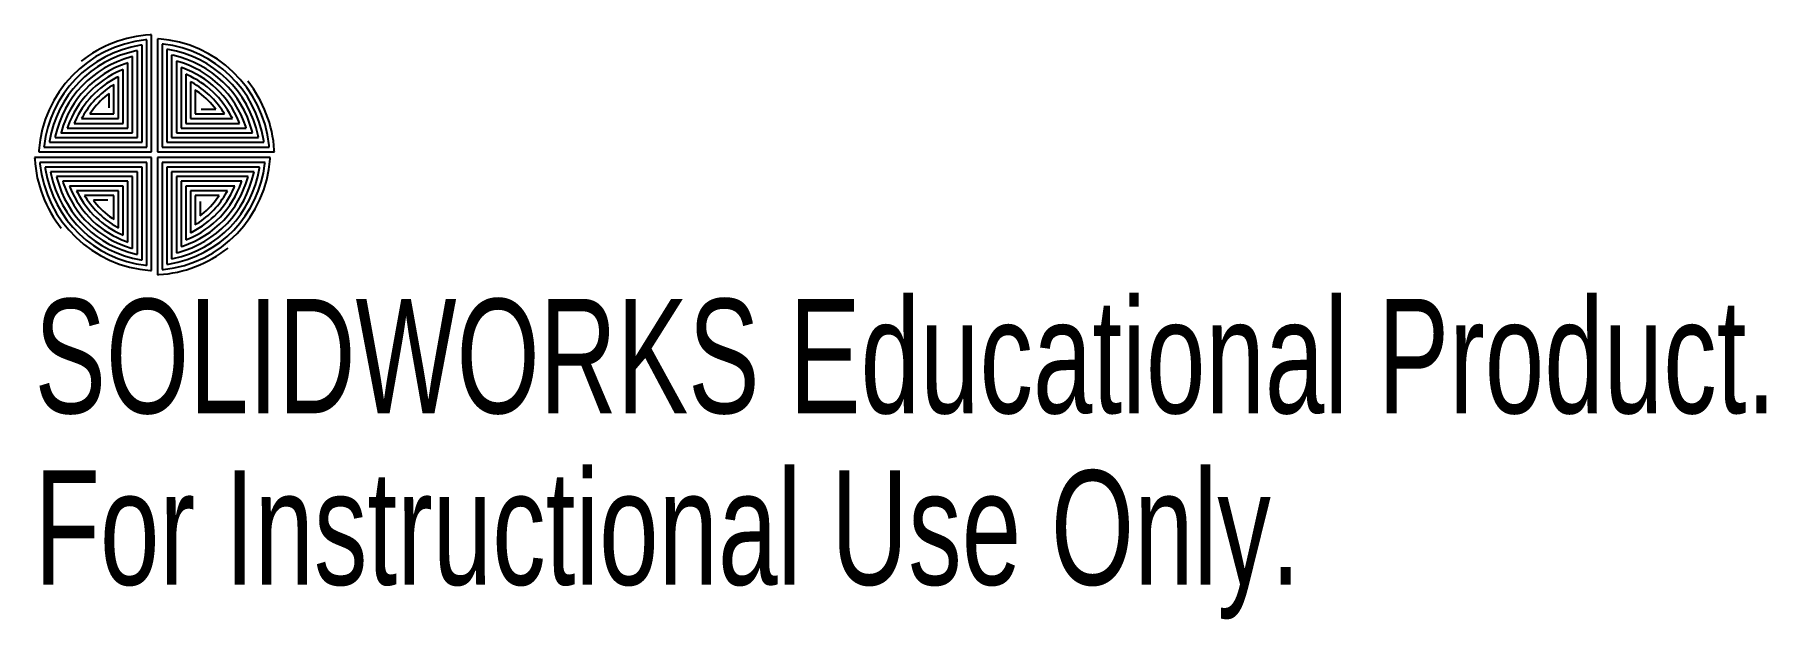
# Model space of a CAD drawing. Header units: millimetres. Extents: x -134.1 to -60.9, y 14.2 to 38.9.
import ezdxf

# ---------------------------------------------------------------- set-up
doc = ezdxf.new("R2010")
doc.units = ezdxf.units.MM
doc.styles.add('SLDTEXTSTYLE0', font='TXT', dxfattribs={"width": 0.7})

msp = doc.modelspace()

# ---------------------------------------------------------------- linework, layer by layer
at = {"color": 7, "linetype": 'Continuous', "lineweight": 25}
for p, q in [((-129.201, 38.911), (-129.26, 38.907)), ((-129.201, 33.964), (-129.201, 38.911)), ((-129.801, 38.235), (-129.867, 38.222)), ((-129.801, 34.564), (-129.801, 38.235)), ((-129.601, 38.471), (-129.664, 38.461)), ((-129.601, 34.364), (-129.601, 38.471)), ((-129.401, 38.696), (-129.462, 38.689)), ((-129.401, 34.164), (-129.401, 38.696)), ((-128.905, 38.728), (-128.951, 38.732)), ((-128.951, 38.732), (-128.951, 33.964)), ((-128.751, 38.515), (-128.751, 34.164)), ((-128.702, 38.509), (-128.751, 38.515)), ((-128.551, 38.288), (-128.551, 34.364)), ((-128.5, 38.28), (-128.551, 38.288)), ((-130.401, 37.441), (-130.475, 37.41)), ((-130.401, 35.164), (-130.401, 37.441)), ((-130.201, 37.723), (-130.272, 37.699)), ((-130.201, 34.964), (-130.201, 37.723)), ((-130.001, 37.987), (-130.069, 37.969)), ((-130.001, 34.764), (-130.001, 37.987)), ((-128.297, 38.038), (-128.351, 38.049)), ((-128.351, 38.049), (-128.351, 34.564)), ((-128.094, 37.781), (-128.151, 37.797)), ((-128.151, 37.797), (-128.151, 34.764)), ((-127.891, 37.506), (-127.951, 37.528)), ((-127.951, 37.528), (-127.951, 34.964)), ((-130.801, 36.802), (-130.882, 36.75)), ((-130.801, 35.564), (-130.801, 36.802)), ((-130.601, 37.136), (-130.679, 37.096)), ((-130.601, 35.364), (-130.601, 37.136)), ((-127.687, 37.21), (-127.751, 37.238)), ((-127.751, 37.238), (-127.751, 35.164)), ((-127.483, 36.886), (-127.551, 36.923)), ((-127.551, 36.923), (-127.551, 35.364)), ((-131.001, 36.427), (-131.087, 36.358)), ((-131.001, 35.82), (-131.001, 36.427)), ((-127.278, 36.524), (-127.351, 36.574)), ((-127.351, 36.574), (-127.351, 35.564)), ((-132.447, 35.228), (-132.475, 35.164)), ((-132.123, 35.432), (-132.16, 35.364)), ((-132.16, 35.364), (-130.601, 35.364)), ((-131.76, 35.636), (-131.811, 35.564)), ((-131.811, 35.564), (-130.801, 35.564)), ((-127.551, 35.364), (-125.779, 35.364)), ((-127.351, 35.564), (-126.113, 35.564)), ((-127.095, 35.764), (-126.488, 35.764)), ((-126.488, 35.764), (-126.556, 35.85)), ((-126.113, 35.564), (-126.165, 35.646)), ((-125.779, 35.364), (-125.819, 35.442)), ((-125.474, 35.164), (-125.505, 35.239)), ((-133.274, 34.618), (-133.286, 34.564)), ((-133.286, 34.564), (-129.801, 34.564)), ((-133.018, 34.821), (-133.034, 34.764)), ((-133.034, 34.764), (-130.001, 34.764)), ((-132.743, 35.024), (-132.765, 34.964)), ((-132.765, 34.964), (-130.201, 34.964)), ((-132.475, 35.164), (-130.401, 35.164)), ((-128.351, 34.564), (-124.679, 34.564)), ((-128.151, 34.764), (-124.928, 34.764)), ((-127.951, 34.964), (-125.192, 34.964)), ((-127.751, 35.164), (-125.474, 35.164)), ((-125.192, 34.964), (-125.215, 35.036)), ((-124.928, 34.764), (-124.946, 34.833)), ((-124.679, 34.564), (-124.693, 34.63)), ((-134.148, 33.714), (-134.144, 33.655)), ((-129.201, 33.714), (-134.148, 33.714)), ((-133.965, 34.01), (-133.968, 33.964)), ((-133.968, 33.964), (-129.201, 33.964)), ((-133.746, 34.212), (-133.752, 34.164)), ((-133.752, 34.164), (-129.401, 34.164)), ((-133.517, 34.415), (-133.525, 34.364)), ((-133.525, 34.364), (-129.601, 34.364)), ((-129.201, 28.946), (-129.201, 33.714)), ((-128.951, 33.964), (-124.004, 33.964)), ((-128.951, 33.714), (-128.951, 28.767)), ((-124.183, 33.714), (-128.951, 33.714)), ((-128.751, 34.164), (-124.219, 34.164)), ((-128.551, 34.364), (-124.444, 34.364)), ((-124.444, 34.364), (-124.453, 34.428)), ((-124.219, 34.164), (-124.225, 34.225)), ((-124.186, 33.668), (-124.183, 33.714)), ((-124.004, 33.964), (-124.008, 34.023)), ((-133.933, 33.514), (-133.926, 33.453)), ((-129.401, 33.514), (-133.933, 33.514)), ((-133.708, 33.314), (-133.698, 33.25)), ((-129.601, 33.314), (-133.708, 33.314)), ((-133.472, 33.114), (-133.459, 33.048)), ((-129.801, 33.114), (-133.472, 33.114)), ((-129.801, 29.629), (-129.801, 33.114)), ((-129.601, 29.39), (-129.601, 33.314)), ((-129.401, 29.163), (-129.401, 33.514)), ((-124.4, 33.514), (-128.751, 33.514)), ((-128.751, 33.514), (-128.751, 28.982)), ((-124.627, 33.314), (-128.551, 33.314)), ((-128.551, 33.314), (-128.551, 29.207)), ((-128.351, 33.114), (-128.351, 29.443)), ((-124.865, 33.114), (-128.351, 33.114)), ((-124.877, 33.06), (-124.865, 33.114)), ((-124.635, 33.263), (-124.627, 33.314)), ((-124.405, 33.466), (-124.4, 33.514)), ((-133.224, 32.914), (-133.205, 32.845)), ((-130.001, 32.914), (-133.224, 32.914)), ((-132.96, 32.714), (-132.936, 32.642)), ((-130.201, 32.714), (-132.96, 32.714)), ((-132.678, 32.514), (-132.647, 32.439)), ((-130.401, 32.514), (-132.678, 32.514)), ((-132.373, 32.314), (-132.333, 32.236)), ((-130.601, 32.314), (-132.373, 32.314)), ((-130.601, 30.755), (-130.601, 32.314)), ((-130.401, 30.44), (-130.401, 32.514)), ((-130.201, 30.15), (-130.201, 32.714)), ((-130.001, 29.881), (-130.001, 32.914)), ((-128.151, 32.914), (-128.151, 29.691)), ((-125.118, 32.914), (-128.151, 32.914)), ((-127.951, 32.714), (-127.951, 29.955)), ((-125.387, 32.714), (-127.951, 32.714)), ((-127.751, 32.514), (-127.751, 30.237)), ((-125.676, 32.514), (-127.751, 32.514)), ((-127.551, 32.314), (-127.551, 30.542)), ((-125.992, 32.314), (-127.551, 32.314)), ((-126.029, 32.246), (-125.992, 32.314)), ((-125.705, 32.45), (-125.676, 32.514)), ((-125.408, 32.654), (-125.387, 32.714)), ((-125.134, 32.857), (-125.118, 32.914)), ((-132.038, 32.114), (-131.987, 32.032)), ((-130.801, 32.114), (-132.038, 32.114)), ((-131.057, 31.914), (-131.664, 31.914)), ((-131.664, 31.914), (-131.595, 31.828)), ((-130.801, 31.104), (-130.801, 32.114)), ((-126.341, 32.114), (-127.351, 32.114)), ((-127.351, 32.114), (-127.351, 30.876)), ((-127.151, 31.858), (-127.151, 31.251)), ((-126.391, 32.042), (-126.341, 32.114)), ((-130.873, 31.154), (-130.801, 31.104)), ((-130.668, 30.792), (-130.601, 30.755)), ((-127.351, 30.876), (-127.269, 30.928)), ((-127.151, 31.251), (-127.065, 31.32)), ((-130.464, 30.468), (-130.401, 30.44)), ((-130.261, 30.172), (-130.201, 30.15)), ((-127.751, 30.237), (-127.676, 30.268)), ((-127.551, 30.542), (-127.473, 30.582)), ((-130.057, 29.897), (-130.001, 29.881)), ((-129.854, 29.64), (-129.801, 29.629)), ((-129.652, 29.398), (-129.601, 29.39)), ((-128.351, 29.443), (-128.285, 29.456)), ((-128.151, 29.691), (-128.082, 29.709)), ((-127.951, 29.955), (-127.879, 29.979)), ((-129.449, 29.169), (-129.401, 29.163)), ((-129.247, 28.95), (-129.201, 28.946)), ((-128.951, 28.767), (-128.891, 28.771)), ((-128.751, 28.982), (-128.689, 28.989)), ((-128.551, 29.207), (-128.487, 29.217))]:
    msp.add_line(p, q, dxfattribs=at)
for centre, radius, start, end in [((-128.927, 33.668), 5.25, 93.63502, 128.35938), ((-128.927, 33.668), 5.05, 96.08083, 176.11651), ((-128.927, 33.668), 4.85, 98.74302, 173.55654), ((-128.927, 33.668), 4.65, 101.65841, 170.75882), ((-129.247, 33.691), 5.05, 6.08083, 86.11651), ((-129.247, 33.691), 4.85, 8.74302, 83.55654), ((-129.247, 33.691), 4.65, 11.65841, 80.75883), ((-128.927, 33.668), 4.45, 104.87411, 167.68063), ((-128.927, 33.668), 4.25, 108.45198, 164.26648), ((-128.927, 33.668), 4.05, 112.47583, 160.44228), ((-129.247, 33.691), 4.45, 14.87412, 77.68063), ((-129.247, 33.691), 4.25, 18.45198, 74.26649), ((-129.247, 33.691), 4.05, 22.47583, 70.44228), ((-128.927, 33.668), 3.85, 117.06406, 156.10531), ((-128.927, 33.668), 3.65, 122.39363, 151.10615), ((-129.247, 33.691), 3.85, 27.06406, 66.10531), ((-129.247, 33.691), 3.65, 32.39363, 61.10615), ((-129.247, 33.691), 5.25, 3.63503, 38.35938), ((-128.927, 33.668), 3.45, 128.75145, 145.21195), ((-129.247, 33.691), 3.45, 38.75145, 55.21195), ((-128.905, 33.987), 5.25, 183.63503, 218.35938), ((-128.905, 33.987), 5.05, 186.08083, 266.11651), ((-128.905, 33.987), 4.85, 188.74302, 263.55654), ((-128.905, 33.987), 4.65, 191.65841, 260.75883), ((-129.224, 34.01), 5.05, 276.08083, 356.11651), ((-129.224, 34.01), 4.85, 278.74302, 353.55654), ((-129.224, 34.01), 4.65, 281.65841, 350.75882), ((-129.224, 34.01), 4.45, 284.87411, 347.68063), ((-128.905, 33.987), 4.45, 194.87412, 257.68063), ((-128.905, 33.987), 4.25, 198.45198, 254.26649), ((-128.905, 33.987), 4.05, 202.47583, 250.44228), ((-129.224, 34.01), 4.25, 288.45198, 344.26648), ((-129.224, 34.01), 4.05, 292.47583, 340.44228), ((-129.224, 34.01), 3.85, 297.06406, 336.10531), ((-129.224, 34.01), 3.65, 302.39363, 331.10615), ((-128.905, 33.987), 3.85, 207.06406, 246.10531), ((-128.905, 33.987), 3.65, 212.39363, 241.10615), ((-128.905, 33.987), 3.45, 218.75145, 235.21195), ((-129.224, 34.01), 3.45, 308.75145, 325.21195), ((-129.224, 34.01), 5.25, 273.63502, 308.35938)]:
    msp.add_arc(centre, radius, start, end, dxfattribs=at)

# ---------------------------------------------------------------- texts
at = {"color": 7, "linetype": 'Continuous', "char_height": 4.83362, "attachment_point": 1, "style": 'SLDTEXTSTYLE0'}
for s, insert in [('SOLIDWORKS Educational Product.', (-134.148, 27.747)), ('For Instructional Use Only.', (-134.148, 20.497))]:
    msp.add_mtext(s, dxfattribs=dict(at, insert=insert))

doc.saveas('drawing.dxf')
